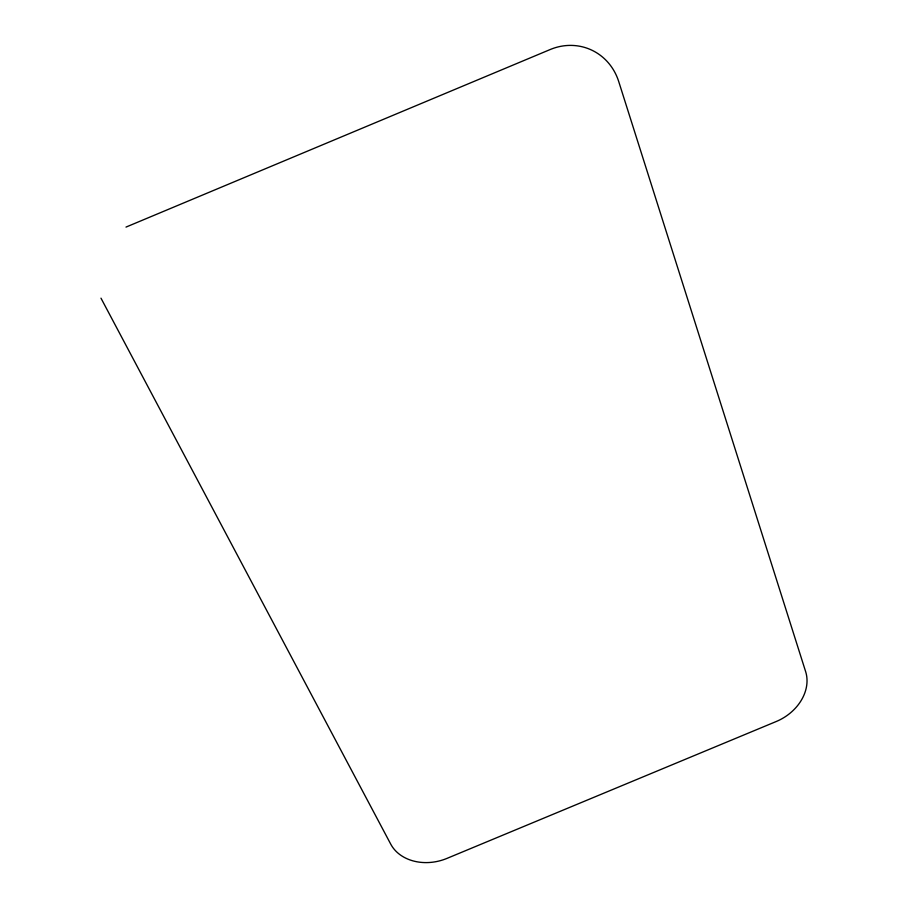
<?xml version="1.0" encoding="UTF-8"?>
<svg xmlns="http://www.w3.org/2000/svg" width="908" height="908" viewBox="0 0 908 908"><rect width="100%" height="100%" fill="white"/><g stroke="black" fill="none" stroke-linecap="round" stroke-linejoin="round"><path stroke-width="1.36" d="M125.996 227.091L550.225 49.52A56.954 52.993 -67.9 0 1 618.723 81.561L805.646 671.636A44.083 35.106 -29.6 0 1 776.215 721.52L446.963 858.4A44.015 35.026 -14.8 0 1 390.758 844.179L100.981 298.164"/></g></svg>
